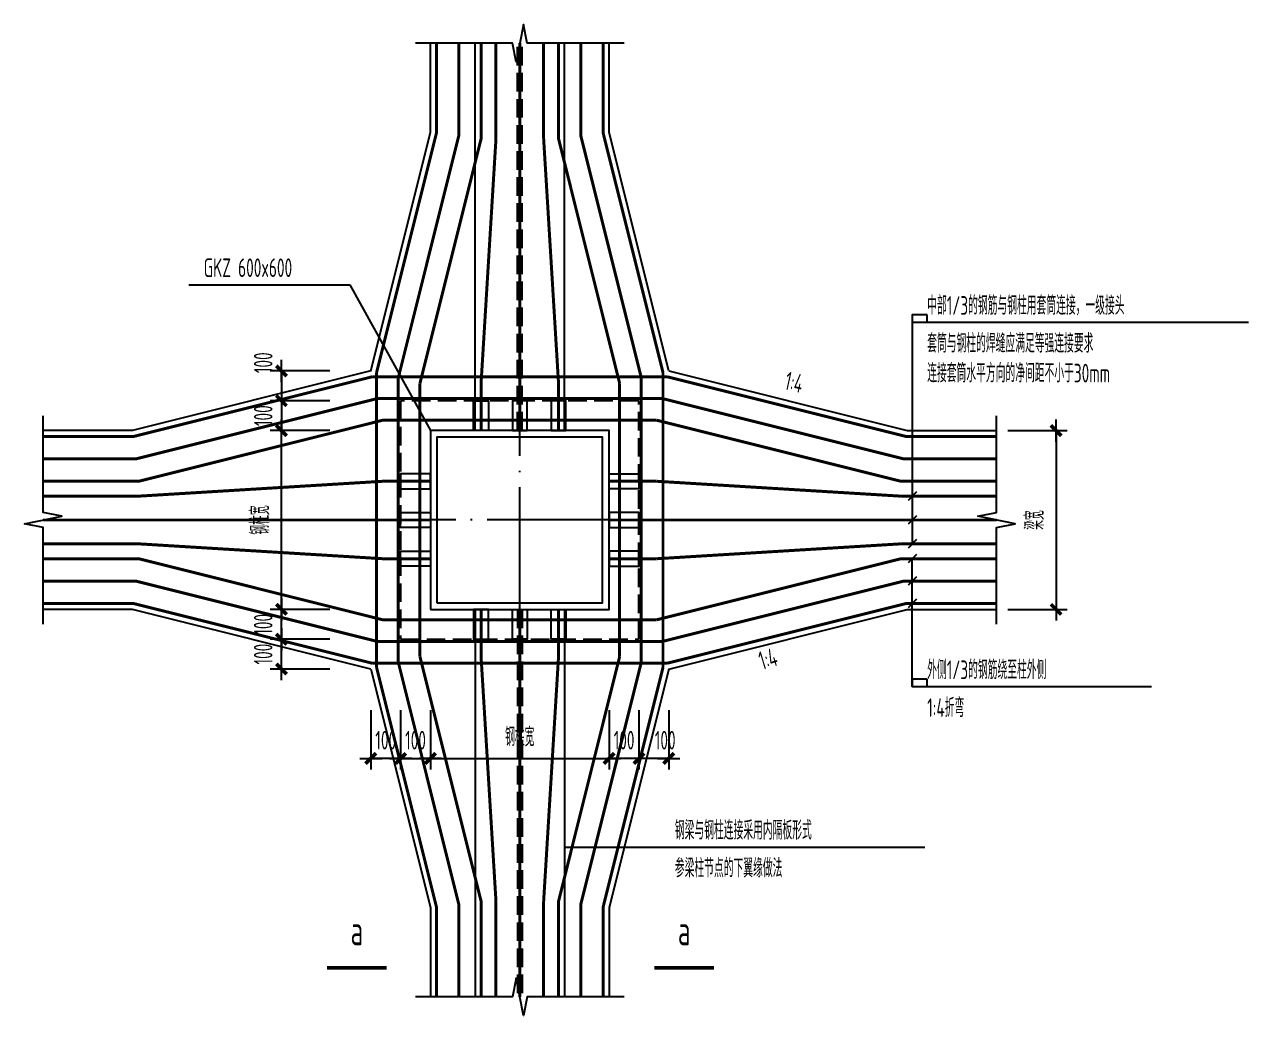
# Model space of a CAD drawing. Extents: x -469675 to 2400000, y -476501 to 2085364.
# Drawn here: x 602176 to 606284, y 380142 to 383467 of the extents above; entities that cross this region are included whole.
import ezdxf
from ezdxf.enums import TextEntityAlignment as Align

# ---------------------------------------------------------------- set-up
doc = ezdxf.new("R2010")
doc.units = 0
doc.header["$LTSCALE"] = 1000
doc.header["$MEASUREMENT"] = 0
doc.linetypes.add('DASH', pattern=[0.35, 0.25, -0.1])
doc.linetypes.add('DOTE', pattern=[2.42, 2, -0.2, 0.02, -0.2])
doc.layers.get('0').update_dxf_attribs({"linetype": 'CONTINUOUS', "lineweight": 20})
doc.layers.get('Defpoints').update_dxf_attribs({"linetype": 'CONTINUOUS'})
for name, color, linetype in [('C-COLU_UNDER', 6, 'DASH'), ('C-DETAIL', 3, 'CONTINUOUS'), ('C-DETAIL_AXIS', 1, 'DOTE'), ('C-DETAIL_REIN', 40, 'CONTINUOUS'), ('C-DETAIL_STEEL_CUT', 2, 'CONTINUOUS'), ('C-DETAIL_STEEL_PL', 4, 'CONTINUOUS'), ('C-DETAIL_STEEL_TEXT', 7, 'CONTINUOUS'), ('C-DETAIL_TEXT', 4, 'CONTINUOUS'), ('C-PLAN_DIM', 3, 'CONTINUOUS'), ('C-PLAN_SECMK', 4, 'CONTINUOUS')]:
    doc.layers.add(name, color=color, linetype=linetype)
doc.layers.add('C-注释', color=30, linetype='CONTINUOUS', plot=False)
doc.styles.add('DIM_FONT', font='gbxwxt.shx', dxfattribs={"width": 0.7, "bigfont": 'gbhzfs.shx'})
doc.styles.add('GBSTYLE', font='gbxwxt.shx', dxfattribs={"width": 0.7, "bigfont": 'gbhzfs.shx'})
doc.dimstyles.new('XB DIMN25', dxfattribs={"dimscale": 0.25, "dimtxt": 250, "dimasz": 1, "dimexe": 150, "dimexo": 150, "dimgap": 120, "dimtad": 1, "dimdec": 0, "dimzin": 0, "dimdsep": 46, "dimtxsty": 'DIM_FONT', "dimblk": '_dimx', "dimcen": 0.09, "dimclrd": 3, "dimclre": 3, "dimclrt": 7, "dimazin": 0, "dimtfac": 1, "dimtdec": 0, "dimtix": 1, "dimtmove": 2, "dimatfit": 3, "dimldrblk": '_dimx', "dimfxl": 0, "dimtolj": 1, "dimtzin": 0, "dimarcsym": 0})

# ---------------------------------------------------------------- blocks, each defined once
blk = doc.blocks.new('_dimx')
blk.add_line((-150, 0), (150, 0))
at = {"const_width": 50}
blk.add_lwpolyline([(-70, -70), (70, 70)], dxfattribs=at)
blk = doc.blocks.new('*D1519')
at = {"layer": 'C-PLAN_DIM', "color": 3, "lineweight": -2, "ltscale": 0.25, "transparency": 16777216}
for p, q in [((603200.6, 382204.3), (603000.6, 382204.3)), ((603038.1, 382204.5), (603038.1, 382204.8)), ((603038.1, 382204.3), (603038.1, 382104.3)), ((603200.6, 382104.3), (603000.6, 382104.3)), ((603038.1, 382104), (603038.1, 382103.8))]:
    blk.add_line(p, q, dxfattribs=at)
at = {"layer": 'Defpoints', "color": 0, "ltscale": 0.25, "transparency": 16777216}
for p in [(603238.1, 382204.3), (603038.1, 382104.3), (603238.1, 382104.3)]:
    blk.add_point(p, dxfattribs=at)
at = {"layer": 'C-PLAN_DIM', "color": 3, "lineweight": -2, "ltscale": 0.25, "transparency": 16777216, "xscale": 0.25, "yscale": 0.25, "zscale": 0.25}
for p, rotation in [((603038.1, 382204.3), 270), ((603038.1, 382104.3), 90)]:
    blk.add_blockref('_dimx', p, dxfattribs=dict(at, rotation=rotation))
at = {"layer": 'C-PLAN_DIM', "color": 7, "ltscale": 0.25, "transparency": 16777216, "insert": (602976.8, 382154.3), "char_height": 62.5, "attachment_point": 5, "rotation": 90, "style": 'DIM_FONT'}
blk.add_mtext('\\A1;100', dxfattribs=at)
blk = doc.blocks.new('*D1520')
at = {"layer": 'C-PLAN_DIM', "color": 3, "lineweight": -2, "ltscale": 0.25, "transparency": 16777216}
for p, q in [((603200.6, 382104.3), (603000.6, 382104.3)), ((603038.1, 381504.5), (603038.1, 382104)), ((603200.6, 381504.3), (603000.6, 381504.3))]:
    blk.add_line(p, q, dxfattribs=at)
at = {"layer": 'Defpoints', "color": 0, "ltscale": 0.25, "transparency": 16777216}
for p in [(603038.1, 382104.3), (603238.1, 382104.3), (603238.1, 381504.3)]:
    blk.add_point(p, dxfattribs=at)
at = {"layer": 'C-PLAN_DIM', "color": 3, "lineweight": -2, "ltscale": 0.25, "transparency": 16777216, "xscale": 0.25, "yscale": 0.25, "zscale": 0.25}
for p, rotation in [((603038.1, 382104.3), 90), ((603038.1, 381504.3), 270)]:
    blk.add_blockref('_dimx', p, dxfattribs=dict(at, rotation=rotation))
at = {"layer": 'C-PLAN_DIM', "color": 7, "ltscale": 0.25, "transparency": 16777216, "insert": (602966.3, 381804.3), "char_height": 62.5, "attachment_point": 5, "rotation": 90, "style": 'DIM_FONT'}
blk.add_mtext('\\A1;钢柱宽', dxfattribs=at)
blk = doc.blocks.new('*D1521')
at = {"layer": 'C-PLAN_DIM', "color": 3, "lineweight": -2, "ltscale": 0.25, "transparency": 16777216}
for p, q in [((603200.6, 381504.3), (603000.6, 381504.3)), ((603038.1, 381504.5), (603038.1, 381504.8)), ((603038.1, 381404.3), (603038.1, 381504.3)), ((603200.6, 381404.3), (603000.6, 381404.3)), ((603038.1, 381404), (603038.1, 381403.8))]:
    blk.add_line(p, q, dxfattribs=at)
at = {"layer": 'Defpoints', "color": 0, "ltscale": 0.25, "transparency": 16777216}
for p in [(603038.1, 381504.3), (603238.1, 381504.3), (603238.1, 381404.3)]:
    blk.add_point(p, dxfattribs=at)
at = {"layer": 'C-PLAN_DIM', "color": 3, "lineweight": -2, "ltscale": 0.25, "transparency": 16777216, "xscale": 0.25, "yscale": 0.25, "zscale": 0.25}
for p, rotation in [((603038.1, 381504.3), 270), ((603038.1, 381404.3), 90)]:
    blk.add_blockref('_dimx', p, dxfattribs=dict(at, rotation=rotation))
at = {"layer": 'C-PLAN_DIM', "color": 7, "ltscale": 0.25, "transparency": 16777216, "insert": (602976.8, 381454.3), "char_height": 62.5, "attachment_point": 5, "rotation": 90, "style": 'DIM_FONT'}
blk.add_mtext('\\A1;100', dxfattribs=at)
blk = doc.blocks.new('*D1522')
at = {"layer": 'C-PLAN_DIM', "color": 3, "lineweight": -2, "ltscale": 0.25, "transparency": 16777216}
for p, q in [((603538.1, 381166.8), (603538.1, 380966.8)), ((604138.1, 381166.8), (604138.1, 380966.8)), ((603538.3, 381004.3), (604137.8, 381004.3))]:
    blk.add_line(p, q, dxfattribs=at)
at = {"layer": 'Defpoints', "color": 0, "ltscale": 0.25, "transparency": 16777216}
for p in [(603538.1, 381204.3), (604138.1, 381204.3), (604138.1, 381004.3)]:
    blk.add_point(p, dxfattribs=at)
at = {"layer": 'C-PLAN_DIM', "color": 3, "lineweight": -2, "ltscale": 0.25, "transparency": 16777216, "xscale": 0.25, "yscale": 0.25, "zscale": 0.25, "rotation": 180}
blk.add_blockref('_dimx', (603538.1, 381004.3), dxfattribs=at)
at = {"layer": 'C-PLAN_DIM', "color": 3, "lineweight": -2, "ltscale": 0.25, "transparency": 16777216, "xscale": 0.25, "yscale": 0.25, "zscale": 0.25}
blk.add_blockref('_dimx', (604138.1, 381004.3), dxfattribs=at)
at = {"layer": 'C-PLAN_DIM', "color": 7, "ltscale": 0.25, "transparency": 16777216, "insert": (603838.1, 381076.1), "char_height": 62.5, "attachment_point": 5, "style": 'DIM_FONT'}
blk.add_mtext('\\A1;钢柱宽', dxfattribs=at)
blk = doc.blocks.new('*D1523')
at = {"layer": 'C-PLAN_DIM', "color": 3, "lineweight": -2, "ltscale": 0.25, "transparency": 16777216}
for p, q in [((603438.1, 381166.8), (603438.1, 380966.8)), ((603538.1, 381166.8), (603538.1, 380966.8)), ((603437.8, 381004.3), (603437.6, 381004.3)), ((603438.1, 381004.3), (603538.1, 381004.3)), ((603538.3, 381004.3), (603538.6, 381004.3))]:
    blk.add_line(p, q, dxfattribs=at)
at = {"layer": 'Defpoints', "color": 0, "ltscale": 0.25, "transparency": 16777216}
for p in [(603438.1, 381204.3), (603538.1, 381204.3), (603538.1, 381004.3)]:
    blk.add_point(p, dxfattribs=at)
at = {"layer": 'C-PLAN_DIM', "color": 3, "lineweight": -2, "ltscale": 0.25, "transparency": 16777216, "xscale": 0.25, "yscale": 0.25, "zscale": 0.25}
blk.add_blockref('_dimx', (603438.1, 381004.3), dxfattribs=at)
at = {"layer": 'C-PLAN_DIM', "color": 3, "lineweight": -2, "ltscale": 0.25, "transparency": 16777216, "xscale": 0.25, "yscale": 0.25, "zscale": 0.25, "rotation": 180}
blk.add_blockref('_dimx', (603538.1, 381004.3), dxfattribs=at)
at = {"layer": 'C-PLAN_DIM', "color": 7, "ltscale": 0.25, "transparency": 16777216, "insert": (603488.1, 381065.5), "char_height": 62.5, "attachment_point": 5, "style": 'DIM_FONT'}
blk.add_mtext('\\A1;100', dxfattribs=at)
blk = doc.blocks.new('*D1524')
at = {"layer": 'C-PLAN_DIM', "color": 3, "lineweight": -2, "ltscale": 0.25, "transparency": 16777216}
for p, q in [((604138.1, 381166.8), (604138.1, 380966.8)), ((604238.1, 381166.8), (604238.1, 380966.8)), ((604137.8, 381004.3), (604137.6, 381004.3)), ((604238.1, 381004.3), (604138.1, 381004.3)), ((604238.3, 381004.3), (604238.6, 381004.3))]:
    blk.add_line(p, q, dxfattribs=at)
at = {"layer": 'Defpoints', "color": 0, "ltscale": 0.25, "transparency": 16777216}
for p in [(604138.1, 381204.3), (604238.1, 381204.3), (604138.1, 381004.3)]:
    blk.add_point(p, dxfattribs=at)
at = {"layer": 'C-PLAN_DIM', "color": 3, "lineweight": -2, "ltscale": 0.25, "transparency": 16777216, "xscale": 0.25, "yscale": 0.25, "zscale": 0.25}
blk.add_blockref('_dimx', (604138.1, 381004.3), dxfattribs=at)
at = {"layer": 'C-PLAN_DIM', "color": 3, "lineweight": -2, "ltscale": 0.25, "transparency": 16777216, "xscale": 0.25, "yscale": 0.25, "zscale": 0.25, "rotation": 180}
blk.add_blockref('_dimx', (604238.1, 381004.3), dxfattribs=at)
at = {"layer": 'C-PLAN_DIM', "color": 7, "ltscale": 0.25, "transparency": 16777216, "insert": (604188.1, 381065.5), "char_height": 62.5, "attachment_point": 5, "style": 'DIM_FONT'}
blk.add_mtext('\\A1;100', dxfattribs=at)
blk = doc.blocks.new('*D1525')
at = {"layer": 'C-PLAN_DIM', "color": 3, "lineweight": -2, "ltscale": 0.25, "transparency": 16777216}
for p, q in [((604238.1, 381166.8), (604238.1, 380966.8)), ((604338.1, 381166.8), (604338.1, 380966.8)), ((604337.8, 381004.3), (604238.3, 381004.3))]:
    blk.add_line(p, q, dxfattribs=at)
at = {"layer": 'Defpoints', "color": 0, "ltscale": 0.25, "transparency": 16777216}
for p in [(604238.1, 381204.3), (604338.1, 381204.3), (604238.1, 381004.3)]:
    blk.add_point(p, dxfattribs=at)
at = {"layer": 'C-PLAN_DIM', "color": 3, "lineweight": -2, "ltscale": 0.25, "transparency": 16777216, "xscale": 0.25, "yscale": 0.25, "zscale": 0.25, "rotation": 180}
blk.add_blockref('_dimx', (604238.1, 381004.3), dxfattribs=at)
at = {"layer": 'C-PLAN_DIM', "color": 3, "lineweight": -2, "ltscale": 0.25, "transparency": 16777216, "xscale": 0.25, "yscale": 0.25, "zscale": 0.25}
blk.add_blockref('_dimx', (604338.1, 381004.3), dxfattribs=at)
at = {"layer": 'C-PLAN_DIM', "color": 7, "ltscale": 0.25, "transparency": 16777216, "insert": (604326.1, 381065.5), "char_height": 62.5, "attachment_point": 5, "style": 'DIM_FONT'}
blk.add_mtext('\\A1;100', dxfattribs=at)
blk = doc.blocks.new('*D1526')
at = {"layer": 'C-PLAN_DIM', "color": 3, "lineweight": -2, "ltscale": 0.25, "transparency": 16777216}
for p, q in [((603338.1, 381166.8), (603338.1, 380966.8)), ((603438.1, 381166.8), (603438.1, 380966.8)), ((603337.8, 381004.3), (603337.6, 381004.3)), ((603438.1, 381004.3), (603338.1, 381004.3)), ((603438.3, 381004.3), (603438.6, 381004.3))]:
    blk.add_line(p, q, dxfattribs=at)
at = {"layer": 'Defpoints', "color": 0, "ltscale": 0.25, "transparency": 16777216}
for p in [(603338.1, 381204.3), (603438.1, 381204.3), (603338.1, 381004.3)]:
    blk.add_point(p, dxfattribs=at)
at = {"layer": 'C-PLAN_DIM', "color": 3, "lineweight": -2, "ltscale": 0.25, "transparency": 16777216, "xscale": 0.25, "yscale": 0.25, "zscale": 0.25}
blk.add_blockref('_dimx', (603338.1, 381004.3), dxfattribs=at)
at = {"layer": 'C-PLAN_DIM', "color": 3, "lineweight": -2, "ltscale": 0.25, "transparency": 16777216, "xscale": 0.25, "yscale": 0.25, "zscale": 0.25, "rotation": 180}
blk.add_blockref('_dimx', (603438.1, 381004.3), dxfattribs=at)
at = {"layer": 'C-PLAN_DIM', "color": 7, "ltscale": 0.25, "transparency": 16777216, "insert": (603388.1, 381065.5), "char_height": 62.5, "attachment_point": 5, "style": 'DIM_FONT'}
blk.add_mtext('\\A1;100', dxfattribs=at)
blk = doc.blocks.new('*D1527')
at = {"layer": 'C-PLAN_DIM', "color": 3, "lineweight": -2, "ltscale": 0.25, "transparency": 16777216}
for p, q in [((603200.6, 381404.3), (603000.6, 381404.3)), ((603038.1, 381404.5), (603038.1, 381404.8)), ((603038.1, 381304.3), (603038.1, 381404.3)), ((603200.6, 381304.3), (603000.6, 381304.3)), ((603038.1, 381304), (603038.1, 381303.8))]:
    blk.add_line(p, q, dxfattribs=at)
at = {"layer": 'Defpoints', "color": 0, "ltscale": 0.25, "transparency": 16777216}
for p in [(603038.1, 381404.3), (603238.1, 381404.3), (603238.1, 381304.3)]:
    blk.add_point(p, dxfattribs=at)
at = {"layer": 'C-PLAN_DIM', "color": 3, "lineweight": -2, "ltscale": 0.25, "transparency": 16777216, "xscale": 0.25, "yscale": 0.25, "zscale": 0.25}
for p, rotation in [((603038.1, 381404.3), 270), ((603038.1, 381304.3), 90)]:
    blk.add_blockref('_dimx', p, dxfattribs=dict(at, rotation=rotation))
at = {"layer": 'C-PLAN_DIM', "color": 7, "ltscale": 0.25, "transparency": 16777216, "insert": (602976.8, 381354.3), "char_height": 62.5, "attachment_point": 5, "rotation": 90, "style": 'DIM_FONT'}
blk.add_mtext('\\A1;100', dxfattribs=at)
blk = doc.blocks.new('*D1528')
at = {"layer": 'C-PLAN_DIM', "color": 3, "lineweight": -2, "ltscale": 0.25, "transparency": 16777216}
for p, q in [((603200.6, 382304.3), (603000.6, 382304.3)), ((603038.1, 382304), (603038.1, 382204.5)), ((603200.6, 382204.3), (603000.6, 382204.3))]:
    blk.add_line(p, q, dxfattribs=at)
at = {"layer": 'Defpoints', "color": 0, "ltscale": 0.25, "transparency": 16777216}
for p in [(603238.1, 382304.3), (603038.1, 382204.3), (603238.1, 382204.3)]:
    blk.add_point(p, dxfattribs=at)
at = {"layer": 'C-PLAN_DIM', "color": 3, "lineweight": -2, "ltscale": 0.25, "transparency": 16777216, "xscale": 0.25, "yscale": 0.25, "zscale": 0.25}
for p, rotation in [((603038.1, 382304.3), 90), ((603038.1, 382204.3), 270)]:
    blk.add_blockref('_dimx', p, dxfattribs=dict(at, rotation=rotation))
at = {"layer": 'C-PLAN_DIM', "color": 7, "ltscale": 0.25, "transparency": 16777216, "insert": (602976.8, 382331.9), "char_height": 62.5, "attachment_point": 5, "rotation": 90, "style": 'DIM_FONT'}
blk.add_mtext('\\A1;100', dxfattribs=at)
blk = doc.blocks.new('*D1529')
at = {"layer": 'C-PLAN_DIM', "color": 3, "lineweight": -2, "ltscale": 0.25, "transparency": 16777216}
for p, q in [((605475.6, 382104.3), (605675.6, 382104.3)), ((605638.1, 382104), (605638.1, 381504.5)), ((605475.6, 381504.3), (605675.6, 381504.3))]:
    blk.add_line(p, q, dxfattribs=at)
at = {"layer": 'Defpoints', "color": 0, "ltscale": 0.25, "transparency": 16777216}
for p in [(605438.1, 382104.3), (605438.1, 381504.3), (605638.1, 381504.3)]:
    blk.add_point(p, dxfattribs=at)
at = {"layer": 'C-PLAN_DIM', "color": 3, "lineweight": -2, "ltscale": 0.25, "transparency": 16777216, "xscale": 0.25, "yscale": 0.25, "zscale": 0.25}
for p, rotation in [((605638.1, 382104.3), 90), ((605638.1, 381504.3), 270)]:
    blk.add_blockref('_dimx', p, dxfattribs=dict(at, rotation=rotation))
at = {"layer": 'C-PLAN_DIM', "color": 7, "ltscale": 0.25, "transparency": 16777216, "insert": (605566.3, 381804.3), "char_height": 62.5, "attachment_point": 5, "rotation": 90, "style": 'DIM_FONT'}
blk.add_mtext('\\A1;梁宽', dxfattribs=at)
blk = doc.blocks.new('剖面号')
at = {"layer": 'C-PLAN_SECMK', "color": 3, "const_width": 50, "flags": 128}
blk.add_lwpolyline([(400, 0), (-400, 0)], dxfattribs=at)
at = {"layer": 'C-PLAN_SECMK', "style": 'GBSTYLE', "width": 0.7}
blk.add_attdef('剖面号', text='', height=400, rotation=360, dxfattribs=at).set_placement((0, 350), align=Align.MIDDLE_CENTER)

msp = doc.modelspace()

# ---------------------------------------------------------------- linework, layer by layer
at = {"layer": 'C-COLU_UNDER', "color": 6, "ltscale": 0.25}
msp.add_lwpolyline([(603438.0733, 381404.2807), (604238.0733, 381404.2807), (604238.0733, 382204.2807), (603438.0733, 382204.2807)], close=True, dxfattribs=at)
at = {"layer": 'C-DETAIL', "color": 4, "ltscale": 0.25}
for p, q in [((603538.0733, 383104.2807), (603538.0733, 383404.2807)), ((604138.0733, 383104.2807), (604138.0733, 383404.2807)), ((603338.0733, 382304.2807), (603538.0733, 383104.2807)), ((604338.0733, 382304.2807), (604138.0733, 383104.2807)), ((603338.0733, 382304.2807), (602538.0733, 382104.2807)), ((604338.0733, 382304.2807), (605138.0733, 382104.2807)), ((602538.0733, 382104.2807), (602238.0733, 382104.2807)), ((602538.0733, 382104.2807), (602238.0733, 382104.2807)), ((605138.0733, 382104.2807), (605438.0733, 382104.2807)), ((602538.0733, 381504.2807), (602238.0733, 381504.2807)), ((603338.0733, 381304.2807), (602538.0733, 381504.2807)), ((604338.0733, 381304.2807), (605138.0733, 381504.2807)), ((605138.0733, 381504.2807), (605438.0733, 381504.2807)), ((603338.0733, 381304.2807), (603538.0733, 380504.2807)), ((604338.0733, 381304.2807), (604138.0733, 380504.2807)), ((603538.0733, 380504.2807), (603538.0733, 380204.2807)), ((604138.0733, 380504.2807), (604138.0733, 380204.2807))]:
    msp.add_line(p, q, dxfattribs=at)
at = {"layer": 'C-DETAIL', "color": 1, "ltscale": 0.25}
for points in [[(604188.0733, 383404.2807), (603863.0733, 383404.2807), (603850.5733, 383466.7807), (603825.5733, 383341.7807), (603813.0733, 383404.2807), (603488.0733, 383404.2807)], [(602238.0733, 381454.2807), (602238.0733, 381779.2807), (602175.5733, 381791.7807), (602300.5733, 381816.7807), (602238.0733, 381829.2807), (602238.0733, 382154.2807)], [(605438.0733, 381454.2807), (605438.0733, 381779.2807), (605500.5733, 381791.7807), (605375.5733, 381816.7807), (605438.0733, 381829.2807), (605438.0733, 382154.2807)], [(604188.0733, 380204.2807), (603863.0733, 380204.2807), (603850.5733, 380141.7807), (603825.5733, 380266.7807), (603813.0733, 380204.2807), (603488.0733, 380204.2807)]]:
    msp.add_lwpolyline(points, dxfattribs=at)
at = {"layer": 'C-DETAIL_AXIS', "ltscale": 0.25}
for p, q in [((603838.0733, 380204.2807), (603838.0733, 383404.2807)), ((605438.0733, 381804.2807), (602238.0733, 381804.2807))]:
    msp.add_line(p, q, dxfattribs=at)
at = {"layer": 'C-DETAIL_REIN', "ltscale": 0.25, "const_width": 10}
for points in [[(603558.0733, 383404.2807), (603558.0733, 383101.8185), (603357.4761, 382299.4299)], [(603633.0733, 383404.2807), (603633.0733, 383092.5856), (603430.2368, 382281.2398)], [(603708.0733, 383404.2807), (603708.0733, 383083.3527), (603502.9975, 382263.0496)], [(603758.0733, 383404.2807), (603758.0733, 383083.3527)], [(603838.0733, 383404.2807), (603838.0733, 382104.2807)], [(603918.0733, 383404.2807), (603918.0733, 383083.3527)], [(603968.0733, 383404.2807), (603968.0733, 383083.3527), (604173.1491, 382263.0496)], [(604043.0733, 383404.2807), (604043.0733, 383092.5856), (604245.9098, 382281.2398)], [(604118.0733, 383404.2807), (604118.0733, 383101.8185), (604318.6704, 382299.4299)], [(603758.0733, 383083.3527), (603708.0733, 382263.0496)], [(603918.0733, 383083.3527), (603968.0733, 382263.0496)], [(602238.0733, 382084.2807), (602540.5354, 382084.2807), (603342.924, 382284.8778)], [(603342.924, 382284.8778), (603838.0733, 382284.8778)], [(603357.4761, 382299.4299), (603357.4761, 381804.2807)], [(603430.2368, 382281.2398), (603430.2368, 381804.2807)], [(604333.2226, 382284.8778), (603838.0733, 382284.8778)], [(604245.9098, 382281.2398), (604245.9098, 381804.2807)], [(604318.6704, 382299.4299), (604318.6704, 381804.2807)], [(605438.0733, 382084.2807), (605135.6112, 382084.2807), (604333.2226, 382284.8778)], [(603502.9975, 382263.0496), (603502.9975, 381804.2807)], [(603708.0733, 382263.0496), (603708.0733, 382104.2807)], [(603968.0733, 382263.0496), (603968.0733, 382104.2807)], [(604173.1491, 382263.0496), (604173.1491, 381804.2807)], [(602238.0733, 382009.2807), (602549.7683, 382009.2807), (603361.1142, 382212.1171)], [(603361.1142, 382212.1171), (603838.0733, 382212.1171)], [(604315.0324, 382212.1171), (603838.0733, 382212.1171)], [(605438.0733, 382009.2807), (605126.3783, 382009.2807), (604315.0324, 382212.1171)], [(602238.0733, 381934.2807), (602559.0013, 381934.2807), (603379.3044, 382139.3564)], [(603379.3044, 382139.3564), (603838.0733, 382139.3564)], [(604296.8422, 382139.3564), (603838.0733, 382139.3564)], [(605438.0733, 381934.2807), (605117.1453, 381934.2807), (604296.8422, 382139.3564)], [(602559.0013, 381884.2807), (603379.3044, 381934.2807)], [(603379.3044, 381934.2807), (603538.0733, 381934.2807)], [(604296.8422, 381934.2807), (604138.0733, 381934.2807)], [(605117.1453, 381884.2807), (604296.8422, 381934.2807)], [(602238.0733, 381884.2807), (602559.0013, 381884.2807)], [(605438.0733, 381884.2807), (605117.1453, 381884.2807)], [(602238.0733, 381804.2807), (603538.0733, 381804.2807)], [(603357.4761, 381309.1314), (603357.4761, 381804.2807)], [(603430.2368, 381327.3215), (603430.2368, 381804.2807)], [(603502.9975, 381345.5117), (603502.9975, 381804.2807)], [(605438.0733, 381804.2807), (604138.0733, 381804.2807)], [(604173.1491, 381345.5117), (604173.1491, 381804.2807)], [(604245.9098, 381327.3215), (604245.9098, 381804.2807)], [(604318.6704, 381309.1314), (604318.6704, 381804.2807)], [(602238.0733, 381724.2807), (602559.0013, 381724.2807)], [(602559.0013, 381724.2807), (603379.3044, 381674.2807)], [(605117.1453, 381724.2807), (604296.8422, 381674.2807)], [(605438.0733, 381724.2807), (605117.1453, 381724.2807)], [(602238.0733, 381674.2807), (602559.0013, 381674.2807), (603379.3044, 381469.2049)], [(603379.3044, 381674.2807), (603538.0733, 381674.2807)], [(604296.8422, 381674.2807), (604138.0733, 381674.2807)], [(605438.0733, 381674.2807), (605117.1453, 381674.2807), (604296.8422, 381469.2049)], [(602238.0733, 381599.2807), (602549.7683, 381599.2807), (603361.1142, 381396.4442)], [(605438.0733, 381599.2807), (605126.3783, 381599.2807), (604315.0324, 381396.4442)], [(602238.0733, 381524.2807), (602540.5354, 381524.2807), (603342.924, 381323.6835)], [(603708.0733, 381345.5117), (603708.0733, 381504.2807)], [(603838.0733, 380204.2807), (603838.0733, 381504.2807)], [(603968.0733, 381345.5117), (603968.0733, 381504.2807)], [(605438.0733, 381524.2807), (605135.6112, 381524.2807), (604333.2226, 381323.6835)], [(603379.3044, 381469.2049), (603838.0733, 381469.2049)], [(604296.8422, 381469.2049), (603838.0733, 381469.2049)], [(603361.1142, 381396.4442), (603838.0733, 381396.4442)], [(604315.0324, 381396.4442), (603838.0733, 381396.4442)], [(603708.0733, 380204.2807), (603708.0733, 380525.2086), (603502.9975, 381345.5117)], [(603758.0733, 380525.2086), (603708.0733, 381345.5117)], [(603918.0733, 380525.2086), (603968.0733, 381345.5117)], [(603968.0733, 380204.2807), (603968.0733, 380525.2086), (604173.1491, 381345.5117)], [(603342.924, 381323.6835), (603838.0733, 381323.6835)], [(603558.0733, 380204.2807), (603558.0733, 380506.7428), (603357.4761, 381309.1314)], [(603633.0733, 380204.2807), (603633.0733, 380515.9757), (603430.2368, 381327.3215)], [(604333.2226, 381323.6835), (603838.0733, 381323.6835)], [(604043.0733, 380204.2807), (604043.0733, 380515.9757), (604245.9098, 381327.3215)], [(604118.0733, 380204.2807), (604118.0733, 380506.7428), (604318.6704, 381309.1314)], [(603758.0733, 380204.2807), (603758.0733, 380525.2086)], [(603918.0733, 380204.2807), (603918.0733, 380525.2086)]]:
    msp.add_lwpolyline(points, dxfattribs=at)
at = {"layer": 'C-DETAIL_STEEL_CUT', "ltscale": 0.25}
for points in [[(603538.0733, 381504.2807), (604138.0733, 381504.2807), (604138.0733, 382104.2807), (603538.0733, 382104.2807)], [(603560.0733, 381526.2807), (604116.0733, 381526.2807), (604116.0733, 382082.2807), (603560.0733, 382082.2807)]]:
    msp.add_lwpolyline(points, close=True, dxfattribs=at)
at = {"layer": 'C-DETAIL_STEEL_PL', "ltscale": 0.25}
for p, q in [((603688.0733, 382104.2807), (603688.0733, 383404.2807)), ((603988.0733, 382104.2807), (603988.0733, 383404.2807)), ((603688.0733, 381504.2807), (603688.0733, 380204.2807)), ((603988.0733, 381504.2807), (603988.0733, 380204.2807))]:
    msp.add_line(p, q, dxfattribs=at)
at = {"layer": 'C-DETAIL_STEEL_PL', "linetype": 'DASH', "ltscale": 0.25}
for p, q in [((603830.0733, 382104.2807), (603830.0733, 383404.2807)), ((603846.0733, 382104.2807), (603846.0733, 383404.2807)), ((603830.0733, 381504.2807), (603830.0733, 380204.2807)), ((603846.0733, 381504.2807), (603846.0733, 380204.2807))]:
    msp.add_line(p, q, dxfattribs=at)
at = {"layer": 'C-DETAIL_STEEL_PL', "ltscale": 0.25}
for points in [[(603683.0733, 382104.2807), (603683.0733, 382204.2807), (603733.0733, 382204.2807), (603733.0733, 382104.2807)], [(603863.0733, 382104.2807), (603863.0733, 382204.2807), (603813.0733, 382204.2807), (603813.0733, 382104.2807)], [(603993.0733, 382104.2807), (603993.0733, 382204.2807), (603943.0733, 382204.2807), (603943.0733, 382104.2807)], [(603538.0733, 381959.2807), (603438.0733, 381959.2807), (603438.0733, 381909.2807), (603538.0733, 381909.2807)], [(604138.0733, 381959.2807), (604238.0733, 381959.2807), (604238.0733, 381909.2807), (604138.0733, 381909.2807)], [(603538.0733, 381779.2807), (603438.0733, 381779.2807), (603438.0733, 381829.2807), (603538.0733, 381829.2807)], [(604138.0733, 381779.2807), (604238.0733, 381779.2807), (604238.0733, 381829.2807), (604138.0733, 381829.2807)], [(603538.0733, 381649.2807), (603438.0733, 381649.2807), (603438.0733, 381699.2807), (603538.0733, 381699.2807)], [(604138.0733, 381649.2807), (604238.0733, 381649.2807), (604238.0733, 381699.2807), (604138.0733, 381699.2807)], [(603683.0733, 381504.2807), (603683.0733, 381404.2807), (603733.0733, 381404.2807), (603733.0733, 381504.2807)], [(603863.0733, 381504.2807), (603863.0733, 381404.2807), (603813.0733, 381404.2807), (603813.0733, 381504.2807)], [(603993.0733, 381504.2807), (603993.0733, 381404.2807), (603943.0733, 381404.2807), (603943.0733, 381504.2807)]]:
    msp.add_lwpolyline(points, close=True, dxfattribs=at)
at = {"layer": 'C-DETAIL_STEEL_TEXT', "color": 3, "ltscale": 0.25}
for p, q in [((602726.9453, 382593.6965), (603267.9892, 382593.6965)), ((603267.9892, 382593.6965), (603538.0733, 382104.2807)), ((605155.5102, 382467.8257), (606283.9232, 382467.8257)), ((605155.5102, 382467.8257), (605155.5102, 381724.2807)), ((605155.5102, 381245.4266), (605155.5102, 381674.2807)), ((605155.5102, 381245.4266), (605957.9639, 381245.4266)), ((603988.0733, 380707.091), (605197.6766, 380707.091))]:
    msp.add_line(p, q, dxfattribs=at)
at = {"layer": 'C-DETAIL_TEXT', "ltscale": 0.25}
for p, q in [((605169.6523, 381898.4228), (605141.3681, 381870.1385)), ((605169.6523, 381818.4228), (605141.3681, 381790.1385)), ((605169.6523, 381738.4228), (605141.3681, 381710.1385)), ((605169.6523, 381688.4228), (605141.3681, 381660.1385)), ((605169.6523, 381613.4228), (605141.3681, 381585.1385)), ((605169.6523, 381538.4228), (605141.3681, 381510.1385))]:
    msp.add_line(p, q, dxfattribs=at)
at = {"layer": 'C-注释', "ltscale": 0.25}
for points in [[(605205.5102, 382492.8257), (605155.5102, 382492.8257), (605155.5102, 382467.8257), (605205.5102, 382467.8257)], [(605205.5102, 381270.4266), (605155.5102, 381270.4266), (605155.5102, 381245.4266), (605205.5102, 381245.4266)]]:
    msp.add_lwpolyline(points, close=True, dxfattribs=at)

# ---------------------------------------------------------------- block references
at = {"layer": 'C-PLAN_SECMK', "ltscale": 0.25}
ref = msp.add_blockref('剖面号', (603291.0198, 380301.7116), dxfattribs=dict(at, xscale=-0.25, yscale=0.25, zscale=0.2500000000145519, rotation=180))
ref.add_attrib('剖面号', 'a', dxfattribs={"height": 100, "style": 'GBSTYLE', "width": 0.7}).set_placement((603291.0198, 380427.6113), align=Align.MIDDLE_CENTER)
ref = msp.add_blockref('剖面号', (604389.6398, 380301.7116), dxfattribs=dict(at, xscale=-0.25, yscale=0.25, zscale=0.2500000000145519, rotation=180))
ref.add_attrib('剖面号', 'a', dxfattribs={"height": 100, "style": 'GBSTYLE', "width": 0.7}).set_placement((604389.6398, 380427.6113), align=Align.MIDDLE_CENTER)

# ---------------------------------------------------------------- texts
at = {"layer": 'C-DETAIL_STEEL_TEXT', "ltscale": 0.25, "style": 'GBSTYLE', "width": 0.7}
for s, rotation, p in [('GKZ 600x600', 359.9999999, (602776.9453, 382619.4441)), ('中部1/3的钢筋与钢柱用套筒连接，一级接头', 359.9999999, (605205.5102, 382492.8257)), ('套筒与钢柱的焊缝应满足等强连接要求', 0.0000001, (605205.5102, 382365.852)), ('连接套筒水平方向的净间距不小于30mm', 0.0000001, (605205.5102, 382265.852)), ('1:4', 347.7281965, (604723.4999, 382242.1463)), ('1:4', 16.8238802, (604651.7633, 381300.073)), ('外侧1/3的钢筋绕至柱外侧', 359.9999999, (605205.5102, 381270.4266)), ('1:4折弯', 0.0000001, (605205.5102, 381143.4529)), ('钢梁与钢柱连接采用内隔板形式', 359.9999999, (604358.5422, 380732.091)), ('参梁柱节点的下翼缘做法', 0.0000001, (604358.5422, 380605.1173))]:
    msp.add_text(s, height=62.5, rotation=rotation, dxfattribs=at).set_placement(p)

# ---------------------------------------------------------------- dimensions: what is measured, and where the dimension line sits
at = {"layer": 'C-PLAN_DIM', "ltscale": 0.25}
for base, p1, p2, angle, picture, middle in [((603038.0733, 382204.2807), (603238.0733, 382304.2807), (603238.0733, 382204.2807), 90, '*D1528', (602976.8233, 382331.9189)), ((604238.0733, 381004.2807), (604338.0733, 381204.2807), (604238.0733, 381204.2807), 180, '*D1525', (604326.122, 381065.5307))]:
    dim = msp.add_linear_dim(base=base, p1=p1, p2=p2, angle=angle, dimstyle='XB DIMN25', dxfattribs=at)
    dim.commit()
    dim.dimension.update_dxf_attribs({"geometry": picture, "text_midpoint": middle, "dimtype": 160})
for base, p1, p2, angle, picture, middle in [((603038.0733, 382104.2807), (603238.0733, 382204.2807), (603238.0733, 382104.2807), 90, '*D1519', (602976.8233, 382154.2807)), ((603038.0733, 381504.2807), (603238.0733, 381404.2807), (603238.0733, 381504.2807), 90, '*D1521', (602976.8233, 381454.2807)), ((603038.0733, 381404.2807), (603238.0733, 381304.2807), (603238.0733, 381404.2807), 90, '*D1527', (602976.8233, 381354.2807)), ((603338.0733, 381004.2807), (603438.0733, 381204.2807), (603338.0733, 381204.2807), 180, '*D1526', (603388.0733, 381065.5307)), ((604138.0733, 381004.2807), (604238.0733, 381204.2807), (604138.0733, 381204.2807), 180, '*D1524', (604188.0733, 381065.5307))]:
    dim = msp.add_linear_dim(base=base, p1=p1, p2=p2, angle=angle, dimstyle='XB DIMN25', dxfattribs=at)
    dim.commit()
    dim.dimension.update_dxf_attribs({"geometry": picture, "text_midpoint": middle})
for base, p1, p2, text, picture, middle in [((603038.0733, 382104.2807), (603238.0733, 381504.2807), (603238.0733, 382104.2807), '钢柱宽', '*D1520', (602966.297, 381804.2807)), ((605638.0733, 381504.2807), (605438.0733, 382104.2807), (605438.0733, 381504.2807), '梁宽', '*D1529', (605566.297, 381804.2807))]:
    dim = msp.add_linear_dim(base=base, p1=p1, p2=p2, angle=90, text=text, dimstyle='XB DIMN25', dxfattribs=at)
    dim.commit()
    dim.dimension.update_dxf_attribs({"geometry": picture, "text_midpoint": middle})
dim = msp.add_linear_dim(base=(603538.0733, 381004.2807), p1=(603438.0733, 381204.2807), p2=(603538.0733, 381204.2807), dimstyle='XB DIMN25', dxfattribs=at)
dim.commit()
dim.dimension.update_dxf_attribs({"geometry": '*D1523', "text_midpoint": (603488.0733, 381065.5307)})
dim = msp.add_linear_dim(base=(604138.0733, 381004.2807), p1=(603538.0733, 381204.2807), p2=(604138.0733, 381204.2807), text='钢柱宽', dimstyle='XB DIMN25', dxfattribs=at)
dim.commit()
dim.dimension.update_dxf_attribs({"geometry": '*D1522', "text_midpoint": (603838.0733, 381076.057)})

doc.saveas('drawing.dxf')
